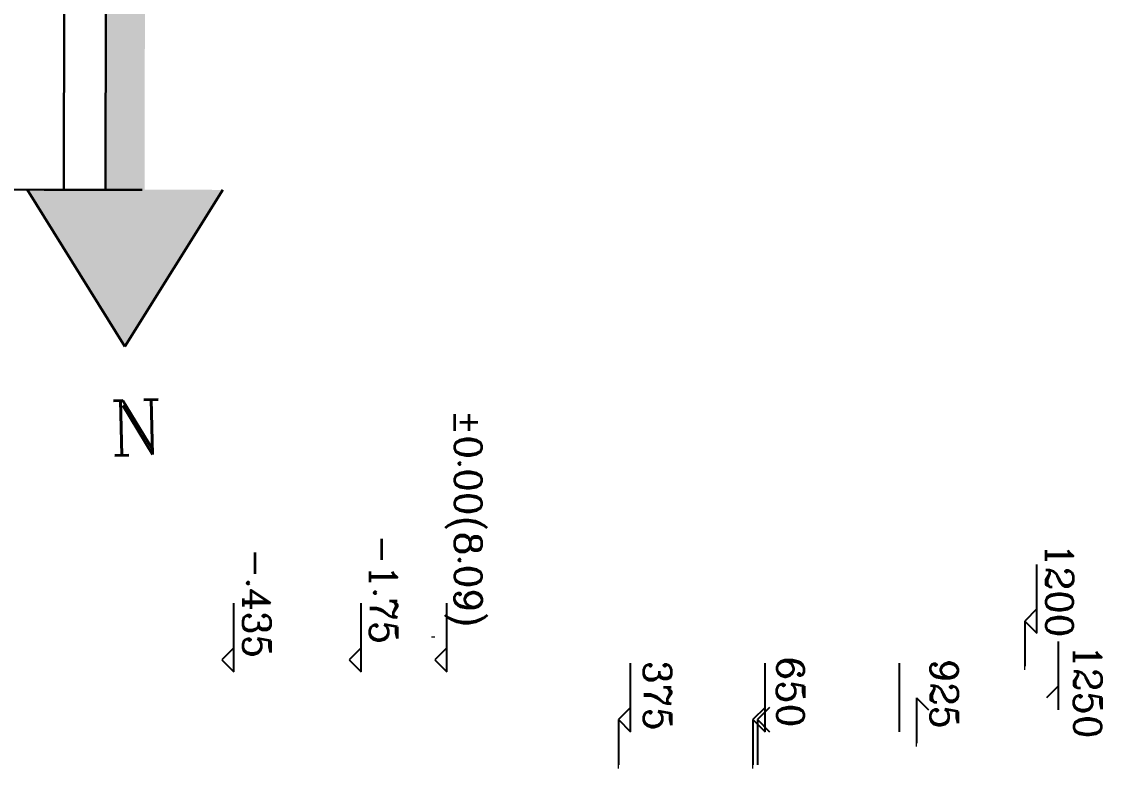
# Model space of a CAD drawing. Header units: millimetres. Extents: x 35860 to 71103, y -11298 to -8385.
# Drawn here: x 39752 to 40303, y -10172 to -9790 of the extents above; entities that cross this region are included whole.
import ezdxf

# ---------------------------------------------------------------- set-up
doc = ezdxf.new("R2010")
doc.units = ezdxf.units.MM
doc.header["$MEASUREMENT"] = 0
doc.layers.get('0').update_dxf_attribs({"lineweight": 15})
doc.layers.add('03_Yazı', color=1, linetype='Continuous', lineweight=30)
doc.layers.add('RAK', color=110, linetype='Continuous')
doc.styles.add('ROMANC', font='romanc', dxfattribs={"height": 0.11})

msp = doc.modelspace()

# ---------------------------------------------------------------- hatches: boundary and pattern name
at = {"layer": '03_Yazı'}
for points in [[(39814.71, -9876.16), (39804.71, -9876.15), (39794.71, -9876.13), (39794.98, -9689.13), (39804.95, -9709.15), (39814.98, -9689.16)], [(39804.6, -9956.15), (39854.71, -9876.22), (39754.71, -9876.08)]]:
    msp.add_hatch(color=256, dxfattribs=at).paths.add_polyline_path(points)

# ---------------------------------------------------------------- linework, layer by layer
for p, q in [((40264.25, -10121.18), (40264.25, -10102.43)), ((39962.92, -10104.53), (39961.17, -10104.53)), ((40208.86, -10160.39), (40208.86, -10141.64)), ((40056.67, -10171.55), (40056.67, -10152.8)), ((40125.42, -10171.55), (40125.42, -10152.8))]:
    msp.add_line(p, q)
for p, q in [((39773.48, -9876.16), (39773.75, -9689.16)), ((39794.71, -9876.13), (39794.98, -9689.13)), ((39713.48, -9876.08), (39813.48, -9876.22)), ((39804.6, -9956.15), (39754.71, -9876.08)), ((39813.48, -9876.22), (39763.48, -9876.15)), ((39804.6, -9956.15), (39854.71, -9876.22))]:
    msp.add_line(p, q, dxfattribs=at)
at = {"layer": 'RAK'}
for p, q in [((40270.39, -10102.45), (40270.39, -10067.51)), ((40270.39, -10102.45), (40270.39, -10067.51)), ((39860.32, -10122.22), (39860.32, -10087.28)), ((39860.32, -10122.22), (39860.32, -10087.28)), ((39925.32, -10122.22), (39925.32, -10087.28)), ((39925.32, -10122.22), (39925.32, -10087.28)), ((39969.07, -10122.22), (39969.07, -10087.28)), ((39969.07, -10122.22), (39969.07, -10087.28)), ((40270.39, -10090.16), (40264.25, -10096.31)), ((40264.25, -10096.31), (40270.39, -10102.45)), ((40264.25, -10096.31), (40264.25, -10119.37)), ((40281.45, -10141.66), (40281.45, -10106.72)), ((40281.45, -10141.66), (40281.45, -10106.72)), ((39860.32, -10109.93), (39854.17, -10116.08)), ((39925.32, -10109.93), (39919.17, -10116.08)), ((39969.07, -10109.93), (39962.92, -10116.08)), ((39854.17, -10116.08), (39860.32, -10122.22)), ((39919.17, -10116.08), (39925.32, -10122.22)), ((39962.92, -10116.08), (39969.07, -10122.22)), ((40062.82, -10152.81), (40062.82, -10117.87)), ((40062.82, -10152.81), (40062.82, -10117.87)), ((40131.57, -10152.81), (40131.57, -10117.87)), ((40131.57, -10152.81), (40131.57, -10117.87)), ((40200.32, -10152.81), (40200.32, -10117.87)), ((40200.32, -10152.81), (40200.32, -10117.87)), ((40281.45, -10129.38), (40275.31, -10135.52)), ((40208.86, -10135.52), (40215, -10141.66)), ((40208.86, -10135.52), (40208.86, -10158.59)), ((40062.82, -10140.53), (40056.67, -10146.67)), ((40131.57, -10140.53), (40125.42, -10146.67)), ((40133.87, -10140.53), (40127.72, -10146.67)), ((40056.67, -10146.67), (40062.82, -10152.81)), ((40056.67, -10146.67), (40056.67, -10169.74)), ((40125.42, -10146.67), (40131.57, -10152.81)), ((40125.42, -10146.67), (40125.42, -10169.74)), ((40127.72, -10146.67), (40133.87, -10152.81)), ((40127.72, -10146.67), (40127.72, -10169.74))]:
    msp.add_line(p, q, dxfattribs=at)

# ---------------------------------------------------------------- texts
at = {"layer": '03_Yazı', "style": 'ROMANC'}
for s, height, rotation, p in [('N', 28, 1.5453, (39797.13, -10011.89)), ('%%P0.00(8.09)', 14, 270, (39972.95, -9988.37)), ('-1.75', 14, 270, (39929.72, -10051.91)), ('-.435', 14, 270, (39864.96, -10058.97)), ('1200', 14, 270, (40274.93, -10056.61)), ('1250', 14, 270, (40289.36, -10108.29)), ('375', 14, 270, (40069.66, -10116.46)), ('650', 14, 270, (40137.6, -10114.54)), ('925', 14, 270, (40216.01, -10115.52))]:
    msp.add_text(s, height=height, rotation=rotation, dxfattribs=at).set_placement(p)

doc.saveas('drawing.dxf')
